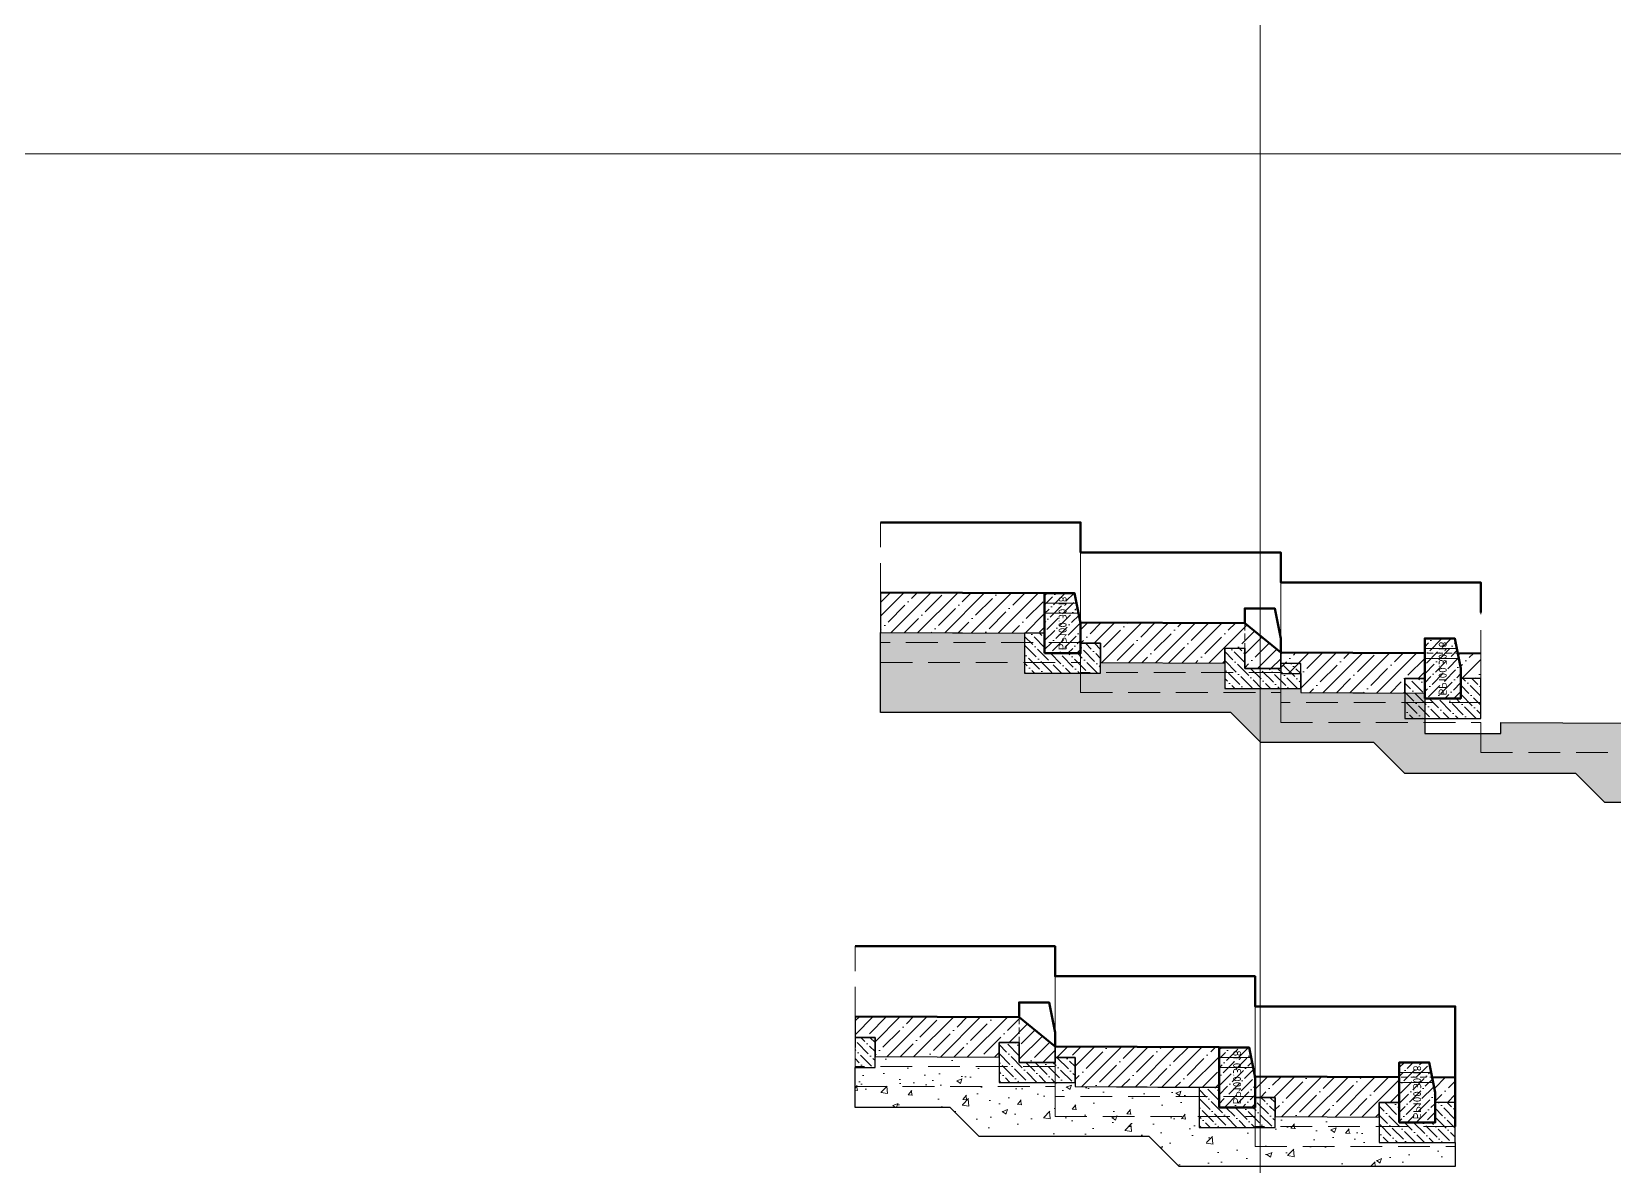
# Model space of a CAD drawing. Header units: millimetres. Extents: x -3202496 to 4385296, y -544754 to -321270.
# Drawn here: x 532537 to 540448, y -431081 to -425408 of the extents above; entities that cross this region are included whole.
import ezdxf

# ---------------------------------------------------------------- set-up
doc = ezdxf.new("R2010")
doc.units = ezdxf.units.MM
doc.linetypes.add('HIDDEN', pattern=[9.525, 6.35, -3.175])
for name, color, linetype, lineweight in [('ГП_искусств сооруж-я_второстепенные', 7, 'Continuous', 25), ('ГП_искусств сооруж-я_невидимые', 7, 'HIDDEN', 18), ('ГП_искусств сооруж-я_основная конструкция', 7, 'Continuous', 50), ('ГП_искусств сооруж-я_штриховка', 7, 'Continuous', 9)]:
    doc.layers.add(name, color=color, linetype=linetype, lineweight=lineweight)
doc.layers.add('ГП_искусств сооруж-я_Откос', color=7, linetype='Continuous')
doc.layers.add('помощь', color=1, linetype='Continuous', lineweight=0, plot=False)
doc.styles.add('СПДС', font='isocpeur.ttf')

# ---------------------------------------------------------------- blocks, each defined once
blk = doc.blocks.new('БР100.30.18 ред')
at = {"layer": 'ГП_искусств сооруж-я_штриховка', "ltscale": 10}
h = blk.add_hatch(dxfattribs=at)
h.set_pattern_fill('ANSI36', color=256, scale=10, angle=90)
h.set_pattern_definition([(135, (-2628203.914, -2987151.874), (-61.73926083, 16.83798023), [79.375, -15.875, 0, -15.875])])
h.paths.add_polyline_path([(0, 0), (0, 300), (-150, 300), (-180, 150), (-180, 0)])
at = {"layer": 'ГП_искусств сооруж-я_основная конструкция', "color": 0, "linetype": 'ByBlock', "lineweight": -2, "ltscale": 10}
blk.add_lwpolyline([(0, 0), (0, 300), (-150, 300), (-180, 150), (-180, 0)], close=True, dxfattribs=at)
at = {"layer": 'помощь', "ltscale": 10}
for points in [[(0, 250), (-160, 250)], [(0, 200), (-170, 200)]]:
    blk.add_lwpolyline(points, dxfattribs=at)
at = {"layer": 'помощь', "ltscale": 10, "style": 'СПДС'}
blk.add_text('БР100.30.18', height=40, rotation=90, dxfattribs=at).set_placement((-69.8, 15))
blk = doc.blocks.new('перепад Биклянь')
at = {"layer": 'ГП_искусств сооруж-я_штриховка', "ltscale": 0.01}
h = blk.add_hatch(dxfattribs=at)
h.set_pattern_fill('ANSI35', scale=15, style=0)
h.set_pattern_definition([(45, (-1936522.28, 1377290.59), (-67.351921, 67.351921), []), (45, (-1936454.93, 1377290.59), (-67.351921, 67.351921), [119.0625, -23.8125, 0, -23.8125])])
h.paths.add_polyline_path([(820, -4.1), (0, 0), (0, -105), (100, -105), (100, -200.5), (720, -203.6), (720, -130), (820, -130), (820, -230), (1000, -230), (1000, -150)])
at = {"layer": 'ГП_искусств сооруж-я_штриховка', "ltscale": 10}
h = blk.add_hatch(dxfattribs=at)
h.set_pattern_fill('ANSI36', color=256, scale=10, angle=90)
h.set_pattern_definition([(135, (-1936522.28, 1377285.592), (-61.73926083, 16.83798023), [79.375, -15.875, 0, -15.875])])
h.paths.add_polyline_path([(0, -255), (100, -255), (100, -105), (0, -105), (0, -155)])
h = blk.add_hatch(dxfattribs=at)
h.set_pattern_fill('ANSI36', color=256, scale=10, angle=90)
h.set_pattern_definition([(135, (-1935522.28, 1377210.592), (-61.73926083, 16.83798023), [79.375, -15.875, 0, -15.875])])
h.paths.add_polyline_path([(820, -130), (720, -130), (720, -330), (1100, -330), (1100, -205), (1000, -205), (1000, -230), (820, -230)])
at = {"layer": 'ГП_искусств сооруж-я_штриховка', "ltscale": 0.01}
h = blk.add_hatch(dxfattribs=at)
h.set_pattern_fill('ANSI35', scale=15, style=0)
h.set_pattern_definition([(45, (-1936702.28, 1377200.59), (-67.351921, 67.351921), []), (45, (-1936634.93, 1377200.59), (-67.351921, 67.351921), [119.0625, -23.8125, 0, -23.8125])])
h.paths.add_polyline_path([(1820, -154.1), (1000, -150), (1000, -205), (1100, -205), (1100, -350), (1820, -354.1)])
h = blk.add_hatch(dxfattribs=at)
h.set_pattern_fill('AR-CONC', scale=1.5, style=0)
h.set_pattern_definition([(50, (-9000, 1350), (273.277, -23.9086), [28.575, -314.325]), (355, (-9000, 1350), (-52.865, 286.585), [22.86, -251.461]), (100.4514, (-8977.23, 1348), (220.412, 262.6766), [24.285, -267.1354]), (46.1842, (-9000, 1426.2), (406.619, -63.0635), [42.862, -471.487]), (96.6356, (-8966.1, 1420.94), (356.106, 371.139), [36.428, -400.703]), (351.184, (-9000, 1426.2), (356.106, 371.139), [34.29, -377.19]), (21, (-8961.9, 1407.15), (227.4216, -153.398), [28.575, -314.325]), (326, (-8961.9, 1407.15), (92.703, 276.282), [22.86, -251.46]), (71.4514, (-8942.95, 1394.37), (320.1246, 122.884), [24.285, -267.135]), (37.5, (-9000, 1350), (4.6329, 126.83256), [0, -248.412, 0, -255.27, 0, -252.4125]), (7.5, (-9000, 1350), (100.2295, 150.2709), [0, -145.542, 0, -242.697, 0, -96.2025]), (327.5, (-9084.96, 1350), (203.3859, -8.5931), [0, -95.25, 0, -297.18, 0, -394.335]), (317.5, (-9123.06, 1350), (222.1938, 38.1397), [0, -123.825, 0, -197.358, 0, -280.035])])
h.paths.add_polyline_path([(0, -255), (100, -255), (100, -200.5), (720, -203.6), (720, -330), (1100, -330), (1100, -350), (1720, -355), (1720, -555), (2100, -555), (2100, -500), (2620, -503.5), (2620, -630), (3000, -630), (3000, -750), (1720, -750), (1620, -750), (1470, -600), (720, -600), (620, -600), (475, -455), (0, -455)])
h = blk.add_hatch(dxfattribs=at)
h.set_pattern_fill('ANSI35', scale=15, style=0)
h.set_pattern_definition([(45, (-1935702.28, 1377050.59), (-67.351921, 67.351921), []), (45, (-1935634.93, 1377050.59), (-67.351921, 67.351921), [119.0625, -23.8125, 0, -23.8125])])
h.paths.add_polyline_path([(2720, -303.6), (2000, -300), (2000, -405), (2100, -405), (2100, -500), (2620, -503.5), (2620, -430), (2720, -430)])
h = blk.add_hatch(dxfattribs=at)
h.set_pattern_fill('ANSI35', scale=15, style=0)
h.set_pattern_definition([(45, (-554411.46, 361067.65), (-67.351921, 67.351921), []), (45, (-554344.105, 361067.65), (-67.351921, 67.351921), [119.0625, -23.8125, 0, -23.8125])])
h.paths.add_polyline_path([(2884.9, -304.4), (3000, -305), (3000, -430), (2900, -430), (2900, -380.9)])
at = {"layer": 'ГП_искусств сооруж-я_штриховка', "ltscale": 10}
h = blk.add_hatch(dxfattribs=at)
h.set_pattern_fill('ANSI36', color=256, scale=10, angle=90)
h.set_pattern_definition([(135, (-1934522.28, 1376985.592), (-61.73926083, 16.83798023), [79.375, -15.875, 0, -15.875])])
h.paths.add_polyline_path([(1820, -355), (1720, -355), (1720, -555), (2100, -555), (2100, -405), (2000, -405), (2000, -455), (1820, -455)])
h = blk.add_hatch(dxfattribs=at)
h.set_pattern_fill('ANSI36', color=256, scale=10, angle=90)
h.set_pattern_definition([(135, (-1939522.28, 1376920.592), (-61.73926083, 16.83798023), [79.375, -15.875, 0, -15.875])])
h.paths.add_polyline_path([(2720, -430), (2620, -430), (2620, -630), (3000, -630), (3000, -430), (2900, -430), (2900, -530), (2720, -530)])
at = {"layer": 'ГП_искусств сооруж-я_второстепенные', "ltscale": 10}
for points in [[(820, -4.1), (0, 0), (0, -105), (100, -105), (100, -200.5), (720, -203.6), (720, -130), (820, -130), (820, -230), (1000, -230), (1000, -150)], [(1820, -154.1), (1000, -150), (1000, -205), (1100, -205), (1100, -350), (1820, -354.1)], [(0, -255), (100, -255), (100, -200.5), (720, -203.6), (720, -330), (1100, -330), (1100, -350), (1720, -355), (1720, -555), (2100, -555), (2100, -500), (2620, -503.5), (2620, -630), (3000, -630), (3000, -750), (1720, -750), (1620, -750), (1470, -600), (720, -600), (620, -600), (475, -455), (0, -455)], [(2720, -303.6), (2000, -300), (2000, -405), (2100, -405), (2100, -500), (2620, -503.5), (2620, -430), (2720, -430)]]:
    blk.add_lwpolyline(points, close=True, dxfattribs=at)
at = {"layer": 'ГП_искусств сооруж-я_второстепенные', "ltscale": 50}
blk.add_lwpolyline([(0, -255), (100, -255), (100, -105), (0, -105), (0, -155)], dxfattribs=at)
for points in [[(820, -130), (720, -130), (720, -330), (1100, -330), (1100, -205), (1000, -205), (1000, -230), (820, -230)], [(1820, -355), (1720, -355), (1720, -555), (2100, -555), (2100, -405), (2000, -405), (2000, -455), (1820, -455)], [(2720, -430), (2620, -430), (2620, -630), (3000, -630), (3000, -430), (2900, -430), (2900, -530), (2720, -530)]]:
    blk.add_lwpolyline(points, close=True, dxfattribs=at)
at = {"layer": 'ГП_искусств сооруж-я_невидимые', "ltscale": 25}
for points in [[(0, 350), (1000, 350), (1000, -250), (0, -250)], [(1000, 200), (2000, 200), (2000, -400), (1000, -400)], [(2000, 50), (3000, 50), (3000, -550), (2000, -550)]]:
    blk.add_lwpolyline(points, close=True, dxfattribs=at)
at = {"layer": 'ГП_искусств сооруж-я_невидимые', "ltscale": 5}
blk.add_lwpolyline([(820, -230), (820, 70), (970, 70), (1000, -80), (1000, -230)], close=True, dxfattribs=at)
at = {"layer": 'ГП_искусств сооруж-я_невидимые', "ltscale": 25}
blk.add_lwpolyline([(0, -200), (0, -350), (1000, -350), (1000, -500), (2000, -500), (2000, -650), (3000, -650)], dxfattribs=at)
at = {"layer": 'ГП_искусств сооруж-я_невидимые', "ltscale": 5}
blk.add_lwpolyline([(3000, -305), (2720, -303.6)], dxfattribs=at)
at = {"layer": 'ГП_искусств сооруж-я_основная конструкция', "ltscale": 10}
for points in [[(0, 350), (1000, 350), (1000, 200), (2000, 200), (2000, 50), (3000, 50), (3000, -550)], [(0, 0), (820, -4.1), (1000, -150)], [(1000, -150), (1000, -80), (970, 70), (820, 70), (820, -4.1)], [(1000, -150), (1820, -154.1)], [(1000, -150), (1820, -154.1)], [(2000, -300), (2720, -303.6)], [(2884.9, -304.4), (3000, -305)]]:
    blk.add_lwpolyline(points, dxfattribs=at)
at = {"layer": 'помощь', "ltscale": 10}
blk.add_lwpolyline([(2884.9, -304.4), (3000, -305), (3000, -430), (2900, -430), (2900, -380.9)], close=True, dxfattribs=at)
at = {"layer": 'ГП_искусств сооруж-я_основная конструкция', "xscale": -1}
for p in [(1820, -455), (2720, -530)]:
    blk.add_blockref('БР100.30.18 ред', p, dxfattribs=at)

msp = doc.modelspace()

# ---------------------------------------------------------------- hatches: boundary and pattern name
at = {"layer": 'ГП_искусств сооруж-я_штриховка', "ltscale": 0.01}
h = msp.add_hatch(dxfattribs=at)
h.set_pattern_fill('ANSI35', scale=15, style=0)
h.set_pattern_definition([(45, (-1398741.92, 948920.01), (-67.351921, 67.351921), []), (45, (-1398674.57, 948920.01), (-67.351921, 67.351921), [119.0625, -23.8125, 0, -23.8125])])
h.paths.add_polyline_path([(537600.36, -428215.58), (536780.36, -428211.48), (536780.36, -428411.48), (537600.36, -428415.58)])
h = msp.add_hatch(dxfattribs=at)
h.set_pattern_fill('ANSI35', scale=15, style=0)
h.set_pattern_definition([(45, (-1398741.92, 948929.11), (-67.351921, 67.351921), []), (45, (-1398674.57, 948929.11), (-67.351921, 67.351921), [119.0625, -23.8125, 0, -23.8125])])
h.paths.add_polyline_path([(538600.36, -428365.58), (537780.36, -428361.48), (537780.36, -428465.58), (537880.36, -428465.58), (537880.36, -428561.98), (538500.36, -428565.08), (538500.36, -428490.58), (538600.36, -428490.58), (538600.36, -428591.48), (538780.36, -428591.48), (538780.36, -428511.48)])
h = msp.add_hatch(dxfattribs=at)
h.set_pattern_fill('AR-CONC', scale=1.5, style=0)
h.set_pattern_definition([(50, (536780.36, -428211.48), (273.277, -23.9086), [28.575, -314.325]), (355, (536780.36, -428211.48), (-52.865, 286.585), [22.86, -251.461]), (100.4514, (536803.14, -428213.48), (220.412, 262.6766), [24.285, -267.1354]), (46.1842, (536780.36, -428135.3), (406.619, -63.0635), [42.862, -471.487]), (96.6356, (536814.25, -428140.54), (356.106, 371.139), [36.428, -400.703]), (351.184, (536780.36, -428135.3), (356.106, 371.139), [34.29, -377.19]), (21, (536818.46, -428154.33), (227.4216, -153.398), [28.575, -314.325]), (326, (536818.46, -428154.33), (92.703, 276.282), [22.86, -251.46]), (71.4514, (536837.42, -428167.12), (320.1246, 122.884), [24.285, -267.135]), (37.5, (536780.36, -428211.48), (4.6329, 126.83256), [0, -248.412, 0, -255.27, 0, -252.4125]), (7.5, (536780.36, -428211.48), (100.2295, 150.2709), [0, -145.542, 0, -242.697, 0, -96.2025]), (327.5, (536695.4, -428211.48), (203.3859, -8.5931), [0, -95.25, 0, -297.18, 0, -394.335]), (317.5, (536657.3, -428211.48), (222.1938, 38.1397), [0, -123.825, 0, -197.358, 0, -280.035])])
h.paths.add_polyline_path([(548780.36, -430311.48), (547500.36, -430311.48), (547400.36, -430311.48), (547250.36, -430161.48), (546500.36, -430161.48), (546400.36, -430161.48), (546255.36, -430016.48), (545500.36, -430016.48), (545400.36, -430016.48), (545245.36, -429861.48), (544500.36, -429861.48), (544400.36, -429861.48), (544255.36, -429716.48), (543500.36, -429716.48), (543400.36, -429716.48), (543245.36, -429561.48), (542500.36, -429561.48), (542400.36, -429561.48), (542255.36, -429416.48), (541500.36, -429416.48), (541400.36, -429416.48), (541245.36, -429261.48), (540500.36, -429261.48), (540400.36, -429261.48), (540255.36, -429116.48), (539500.36, -429116.48), (539400.36, -429116.48), (539245.36, -428961.48), (538680.36, -428961.48), (538530.36, -428811.48), (536780.36, -428811.48), (536780.36, -428411.48), (537500.36, -428414.58), (537500.36, -428615.58), (537880.36, -428615.58), (537880.36, -428561.98), (538500.36, -428565.08), (538500.36, -428691.48), (538880.36, -428691.48), (538880.36, -428711.48), (539500.36, -428715.02), (539500.36, -428916.48), (539880.36, -428916.48), (539880.36, -428861.48), (540500.36, -428865.02), (540500.36, -428991.48), (540880.36, -428991.48), (540880.36, -429011.48), (541500.36, -429015.02), (541500.36, -429216.48), (541880.36, -429216.48), (541880.36, -429161.98), (542500.36, -429165.08), (542500.36, -429291.48), (542880.36, -429291.48), (542880.36, -429311.48), (543500.36, -429315.02), (543500.36, -429516.48), (543880.36, -429516.48), (543880.36, -429461.48), (544500.36, -429465.02), (544500.36, -429591.48), (544880.36, -429591.48), (544880.36, -429611.48), (545500.36, -429615.02), (545500.36, -429816.48), (545880.36, -429816.48), (545880.36, -429761.98), (546500.36, -429765.08), (546500.36, -429891.48), (546880.36, -429891.48), (546880.36, -429911.48), (547500.36, -429916.48), (547500.36, -430116.48), (547880.36, -430116.48), (547880.36, -430061.48), (548400.36, -430065.02), (548400.36, -430191.48), (548780.36, -430191.48)])
at = {"layer": 'ГП_искусств сооруж-я_штриховка', "ltscale": 10}
h = msp.add_hatch(dxfattribs=at)
h.set_pattern_fill('ANSI36', color=256, scale=10, angle=90)
h.set_pattern_definition([(135, (-1398741.918, 948925.007), (-61.73926083, 16.83798023), [79.375, -15.875, 0, -15.875])])
h.paths.add_polyline_path([(537600.36, -428415.58), (537500.36, -428415.58), (537500.36, -428615.58), (537880.36, -428615.58), (537880.36, -428465.58), (537780.36, -428465.58), (537780.36, -428515.58), (537600.36, -428515.58)])
h = msp.add_hatch(dxfattribs=at)
h.set_pattern_fill('ANSI36', color=256, scale=10, angle=90)
h.set_pattern_definition([(135, (-1397741.918, 948849.107), (-61.73926083, 16.83798023), [79.375, -15.875, 0, -15.875])])
h.paths.add_polyline_path([(538600.36, -428491.48), (538500.36, -428491.48), (538500.36, -428691.48), (538880.36, -428691.48), (538880.36, -428566.48), (538780.36, -428566.48), (538780.36, -428591.48), (538600.36, -428591.48)])
at = {"layer": 'ГП_искусств сооруж-я_штриховка', "ltscale": 0.01}
h = msp.add_hatch(dxfattribs=at)
h.set_pattern_fill('ANSI35', scale=15, style=0)
h.set_pattern_definition([(45, (-1398921.92, 948839.11), (-67.351921, 67.351921), []), (45, (-1398854.57, 948839.11), (-67.351921, 67.351921), [119.0625, -23.8125, 0, -23.8125])])
h.paths.add_polyline_path([(539500.36, -428515.08), (538780.36, -428511.48), (538780.36, -428616.48), (538880.36, -428616.48), (538880.36, -428711.48), (539400.36, -428715.02), (539400.36, -428641.48), (539500.36, -428641.48)])
h = msp.add_hatch(dxfattribs=at)
h.set_pattern_fill('ANSI35', scale=15, style=0)
h.set_pattern_definition([(45, (-17631.09, -67143.84), (-67.351921, 67.351921), []), (45, (-17563.74, -67143.84), (-67.351921, 67.351921), [119.0625, -23.8125, 0, -23.8125])])
h.paths.add_polyline_path([(539665.25, -428515.91), (539780.36, -428516.48), (539780.36, -428641.48), (539680.36, -428641.48), (539680.36, -428592.4)])
at = {"layer": 'ГП_искусств сооруж-я_штриховка', "ltscale": 10}
h = msp.add_hatch(dxfattribs=at)
h.set_pattern_fill('ANSI36', color=256, scale=10, angle=90)
h.set_pattern_definition([(135, (-1402741.918, 948709.107), (-61.73926083, 16.83798023), [79.375, -15.875, 0, -15.875])])
h.paths.add_polyline_path([(539500.36, -428641.48), (539400.36, -428641.48), (539400.36, -428841.48), (539780.36, -428841.48), (539780.36, -428641.48), (539680.36, -428641.48), (539680.36, -428741.48), (539500.36, -428741.48)])

# ---------------------------------------------------------------- linework, layer by layer
at = {"layer": 'ГП_искусств сооруж-я_второстепенные', "ltscale": 10}
for points in [[(537600.36, -428215.58), (536780.36, -428211.48), (536780.36, -428411.48), (537600.36, -428415.58)], [(538600.36, -428365.58), (537780.36, -428361.48), (537780.36, -428465.58), (537880.36, -428465.58), (537880.36, -428561.98), (538500.36, -428565.08), (538500.36, -428490.58), (538600.36, -428490.58), (538600.36, -428591.48), (538780.36, -428591.48), (538780.36, -428511.48)], [(539500.36, -428515.08), (538780.36, -428511.48), (538780.36, -428616.48), (538880.36, -428616.48), (538880.36, -428711.48), (539400.36, -428715.02), (539400.36, -428641.48), (539500.36, -428641.48)]]:
    msp.add_lwpolyline(points, close=True, dxfattribs=at)
msp.add_lwpolyline([(540500.36, -429261.48), (540400.36, -429261.48), (540255.36, -429116.48), (539500.36, -429116.48), (539400.36, -429116.48), (539245.36, -428961.48), (538680.36, -428961.48), (538530.36, -428811.48), (536780.36, -428811.48), (536780.36, -428411.48), (537500.36, -428414.58), (537500.36, -428615.58), (537880.36, -428615.58), (537880.36, -428561.98), (538500.36, -428565.08), (538500.36, -428691.48), (538880.36, -428691.48), (538880.36, -428711.48), (539500.36, -428715.02), (539500.36, -428916.48), (539880.36, -428916.48), (539880.36, -428861.48), (540500.36, -428865.02)], dxfattribs=at)
at = {"layer": 'ГП_искусств сооруж-я_второстепенные', "ltscale": 50}
for points in [[(537600.36, -428415.58), (537500.36, -428415.58), (537500.36, -428615.58), (537880.36, -428615.58), (537880.36, -428465.58), (537780.36, -428465.58), (537780.36, -428515.58), (537600.36, -428515.58)], [(538600.36, -428491.48), (538500.36, -428491.48), (538500.36, -428691.48), (538880.36, -428691.48), (538880.36, -428566.48), (538780.36, -428566.48), (538780.36, -428591.48), (538600.36, -428591.48)], [(539500.36, -428641.48), (539400.36, -428641.48), (539400.36, -428841.48), (539780.36, -428841.48), (539780.36, -428641.48), (539680.36, -428641.48), (539680.36, -428741.48), (539500.36, -428741.48)]]:
    msp.add_lwpolyline(points, close=True, dxfattribs=at)
at = {"layer": 'ГП_искусств сооруж-я_невидимые', "ltscale": 25}
for points in [[(536780.36, -427861.48), (537780.36, -427861.48), (537780.36, -428461.48), (536780.36, -428461.48)], [(537780.36, -428011.48), (538780.36, -428011.48), (538780.36, -428611.48), (537780.36, -428611.48)], [(538780.36, -428161.48), (539780.36, -428161.48), (539780.36, -428761.48), (538780.36, -428761.48)]]:
    msp.add_lwpolyline(points, close=True, dxfattribs=at)
at = {"layer": 'ГП_искусств сооруж-я_невидимые', "ltscale": 5}
msp.add_lwpolyline([(538600.36, -428591.48), (538600.36, -428291.48), (538750.36, -428291.48), (538780.36, -428441.48), (538780.36, -428591.48)], close=True, dxfattribs=at)
msp.add_lwpolyline([(539780.36, -428516.48), (539500.36, -428515.08)], dxfattribs=at)
at = {"layer": 'ГП_искусств сооруж-я_невидимые', "ltscale": 25}
msp.add_lwpolyline([(536780.36, -428561.48), (537780.36, -428561.48), (537780.36, -428711.48), (538780.36, -428711.48), (538780.36, -428861.48), (539780.36, -428861.48), (539780.36, -429011.48), (540780.36, -429011.48), (540780.36, -429161.48), (541780.36, -429161.48), (541780.36, -429311.48), (542780.36, -429311.48), (542780.36, -429461.48), (543780.36, -429461.48), (543780.36, -429611.48), (544780.36, -429611.48), (544780.36, -429761.48), (545780.36, -429761.48), (545780.36, -429911.48), (546780.36, -429911.48), (546780.36, -430061.48), (547780.36, -430061.48), (547780.36, -430211.48), (548780.36, -430211.48)], dxfattribs=at)
at = {"layer": 'ГП_искусств сооруж-я_основная конструкция', "ltscale": 10}
for points in [[(536780.36, -427861.48), (537780.36, -427861.48), (537780.36, -428011.48), (538780.36, -428011.48), (538780.36, -428161.48), (539780.36, -428161.48), (539780.36, -428311.48)], [(536780.36, -428211.48), (537600.36, -428215.58)], [(538780.36, -428511.48), (538780.36, -428441.48), (538750.36, -428291.48), (538600.36, -428291.48), (538600.36, -428365.58)], [(537780.36, -428361.48), (538600.36, -428365.58), (538780.36, -428511.48)], [(538780.36, -428511.48), (539500.36, -428515.08)], [(539665.25, -428515.91), (539780.36, -428516.48)]]:
    msp.add_lwpolyline(points, dxfattribs=at)
at = {"layer": 'помощь', "ltscale": 10}
msp.add_xline((538676.92, -440831.53), (0, 1), dxfattribs=at)
for points in [[(499638.67, -387568.75), (651392.15, -387568.75), (651392.15, -426018.62), (499638.67, -426018.62)], [(539665.25, -428515.91), (539780.36, -428516.48), (539780.36, -428641.48), (539680.36, -428641.48), (539680.36, -428592.4)]]:
    msp.add_lwpolyline(points, close=True, dxfattribs=at)

# ---------------------------------------------------------------- block references
at = {"layer": 'ГП_искусств сооруж-я_основная конструкция', "xscale": -1}
for p in [(537600.36, -428515.58), (539500.36, -428741.48)]:
    msp.add_blockref('БР100.30.18 ред', p, dxfattribs=at)
at = {"layer": 'ГП_искусств сооруж-я_Откос'}
msp.add_blockref('перепад Биклянь', (536652.52, -430330.74, 0.01), dxfattribs=at)

doc.saveas('drawing.dxf')
